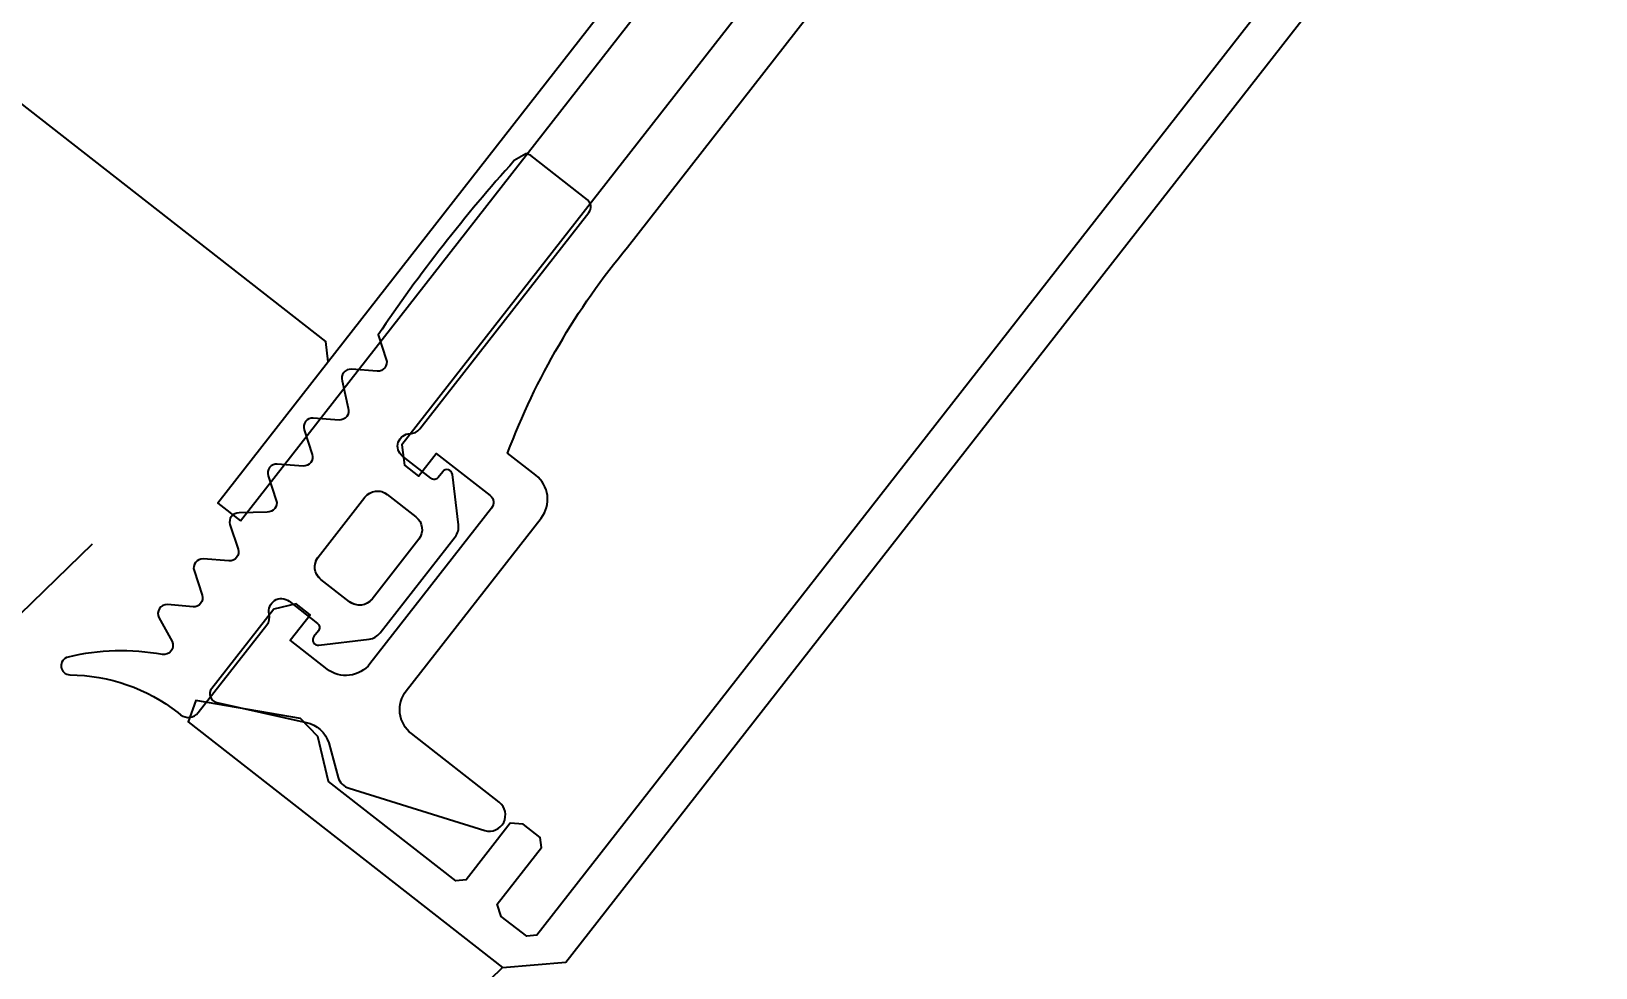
# Model space of a CAD drawing. Header units: millimetres. Extents: x -8689834 to 9419935, y 0 to 135940.
# Drawn here: x -54612.4 to -54559.3, y 109619.4 to 109651.1 of the extents above; entities that cross this region are included whole.
import ezdxf
from ezdxf import colors
from ezdxf.entities.mleader import LeaderData, LeaderLine
from ezdxf.math import Vec2, Vec3

# ---------------------------------------------------------------- set-up
doc = ezdxf.new("R2010")
doc.units = ezdxf.units.MM
doc.header["$MEASUREMENT"] = 0
doc.layers.get('0').update_dxf_attribs({"color": 250, "lineweight": 9})
doc.layers.add('АР_новое окно', color=155, linetype='Continuous')
for name, color, linetype, lineweight in [('АР_Окна', 4, 'Continuous', 0), ('АР_Отметки', 250, 'Continuous', 15), ('АР_Подоконники', 163, 'Continuous', 9), ('АР_Сущ Несущая стена', 216, 'Continuous', 30)]:
    doc.layers.add(name, color=color, linetype=linetype, lineweight=lineweight)
doc.layers.get('0').freeze()
doc.styles.add('ISOCPEUR', font='isocpeur.ttf', dxfattribs={"width": 0.7})

# ---------------------------------------------------------------- blocks, each defined once
blk = doc.blocks.new('_DotSmall')
at = {"color": 0, "linetype": 'ByBlock', "const_width": 0.5}
blk.add_lwpolyline([(-0.0625, 0, 1), (0.0625, 0, 1)], format="xyb", close=True, dxfattribs=at)
blk = doc.blocks.new('стойка витр.')
at = {"lineweight": 0, "ltscale": 100, "transparency": 33554687}
for points in [[(-69.8438361948356, -5.633594956780144), (-69.21493715024553, -5.916666730459838), (-30.90838462579995, 8.609511357899464), (-30.62531285212026, 9.238410402496811), (-31.1873041553481, 10.72042096611403)], [(-68.58632373265573, -58.46540642052423), (-90.15068845250062, -1.598661102303595), (-90.00917455367744, -1.284153596119722), (-88.98317839115043, -0.8950869223335758), (-88.55468153662514, -0.9934413902010419), (-87.69009137133253, -3.273426419786119), (-87.37564184903749, -3.414962306625966), (-86.69163474338711, -3.155580859434849), (-86.43607351230457, -2.797891934278596), (-87.30066367759719, -0.5179069046935183), (-87.1591497787449, -0.2033993985096458), (-82.02911098225741, 1.741955958394101), (-80.54324021661887, 1.262233232868311), (-79.70200834979187, 1.450846736610401), (-77.34320693471818, 4.170836259007046), (-77.83057009245385, 4.768357554989052), (-90.48468705118285, -0.0301937209587777), (-91.4479567084054, -1.960141251613095), (-69.79711318280897, -59.05493725829001)]]:
    blk.add_lwpolyline(points, dxfattribs=at)
at = {"color": 7, "lineweight": 0, "ltscale": 100, "transparency": 33554687}
blk.add_lwpolyline([(-74.06369480097783, 3.308391450875206, 0.5779496213016146), (-74.28822709678207, 3.786457927264564), (-75.21591578132939, 3.825837128097191, -0.615333828900983), (-75.41972296024323, 4.330405631961185, 0.1014034095220688), (-73.83454927545972, 7.11715754520992, 0.8870851218243345), (-74.38353605600423, 7.372048574252403, -0.1649969122064492), (-77.37516639285604, 4.905523520799761), (-77.48916274512885, 4.862295111939602, 0.4143043114941015), (-77.73690205768798, 4.311953389369592), (-76.39677740688785, 0.7779505007420084, 0.2286961432583318), (-76.12757003956358, 0.5227576163306367, -0.3190489133936659), (-75.8308042481076, 0.1276532846095506, -0.3190018552396916), (-76.10608007785049, -0.2827473570214352), (-77.2460725926212, -0.7150424396677408, -0.4143996870833266), (-77.48192731157178, -0.6088826129343943), (-77.5683841292921, -0.380889908366953, 0.6683385997492722), (-77.90615079682902, -0.370689789611788), (-78.61388821495348, -1.942959389103635, 0.1988829373258806), (-78.62659800215624, -2.362689632165711), (-77.15678812476108, -6.238681577618991, 0.1988829373551211), (-76.86896414318471, -6.544446800158767), (-75.29665854779887, -7.25210424636316, 0.6683385997492723), (-75.05058378231479, -7.020506375207333), (-75.13704060006421, -6.792513670639892, -0.4143996870833266), (-75.03088077326538, -6.556658951718418), (-73.89088825849467, -6.124363869072113, -0.7102015621310012), (-73.37286607688293, -6.741579856578028, 0.2286961432583318), (-73.40517316877958, -7.111109647914418), (-70.10181337440736, -15.82230158713355, 0.414362099440266), (-69.70872084749863, -15.99923473002855), (-67.42870682594366, -15.13463357074215, 0.1511707915363169), (-67.28675684856717, -15.02397433044825), (-67.28408048482379, -14.56993261339812, 0.03540799054371244), (-69.94453478069045, -7.554127657436766), (-70.80145552181057, -7.357523695485725, -0.527867958552825), (-70.9799117797229, -6.88692200143123), (-70.46881830951315, -6.171555145097955, 0.5278679585528249), (-70.64727456742548, -5.700953451043461), (-71.54744570542243, -5.39029515288712, -0.527867958552825), (-71.72590196330566, -4.91969345882535), (-71.21480849309592, -4.20432660249935, 0.5278679585528249), (-71.39326475097914, -3.733724908495788), (-72.25018549209926, -3.537120946544746, -0.527867958552825), (-72.4286417500116, -3.066519252482976), (-71.91757026780397, -2.351094412268139, 0.5278679585717272), (-72.0960265256872, -1.880492718206369), (-72.95294726680731, -1.683888756255328, -0.5278679585717273), (-73.13140352474875, -1.213287062200834), (-72.66353846338461, -0.3839238536165794, 0.5278679585528249), (-72.84199472126784, 0.08667784044519067), (-73.69893745039008, 0.2833397862850688, -0.5278679585717273), (-73.8773937083024, 0.753941480339563), (-73.36630023809266, 1.469308336665563, 0.5278679585717272), (-73.5447564960632, 1.939910030763713), (-74.40167723721243, 2.136513992714754, -0.5278679585528251), (-74.58013349509565, 2.607115686776524)], format="xyb", close=True, dxfattribs=at)
at = {"lineweight": 0, "ltscale": 100, "transparency": 33554687}
for points in [[(-59.28629948117305, -43.93455252060812), (-73.55412178576807, -6.30930235532287), (-74.18304982228437, -6.026241575636959), (-74.75303158370662, -6.242383619959583), (-74.40718232482322, -7.154412422125461), (-76.57319999407628, -7.975785172551696, -0.414362099391309), (-76.9662925209559, -7.798852029714908), (-79.34394296052051, -1.52882071842032, -0.4143260923197838), (-78.74236241533072, -0.1922330582674476), (-77.26035185172805, 0.3697582449676702), (-76.87127418394084, -0.6562669095073943), (-76.3012924225186, -0.4401248651847709), (-76.06142006575828, 0.3027815256646136), (-77.27188147796551, 3.494853341355338, 0.5512236456822476), (-77.7769173583074, 3.597680757055059), (-79.92338595120236, 1.349376512123854, -0.2673491356416615), (-80.91622193696094, 1.059369939495809), (-82.0875922003761, 1.397509788286698, 0.2496293600316565), (-82.58705019962508, 1.269536347390385), (-86.19986947378493, -1.925987660470128, 0.8270430078467679), (-85.63532520958688, -2.84412238272489), (-82.10129332900397, -1.503986737930973, -0.4143260923197836), (-80.76472567670862, -2.105611734441482), (-78.12768279598095, -9.059679143334506, 0.4143260923033303), (-76.7911151413573, -9.661304145942267), (-75.65109363460215, -9.228998069294903, -0.08279896819570452), (-71.78454054114991, -16.33338165576424), (-68.2828855071275, -25.56749207813118)], [(-33.2204523376422, -7.186144611914642), (-64.21182667926769, -18.93829823563283, 0.4143255057077639), (-64.53033920991584, -19.64587643784762), (-64.05480472955969, -20.89989428329136, 0.410627156480438), (-63.35370618529851, -21.2207818566676), (-62.72021259606117, -20.98055557451153, 0.4925517741577297), (-62.57218080674647, -20.68314875576471), (-62.75156135272118, -20.21010964907327, -0.4411110715409258), (-62.61002546586678, -19.89566012677096), (-60.83807044223067, -19.28752400128724, -0.2080566110632873), (-59.94503853938659, -19.40384657128016, -1.575399656426527e-05), (-56.87977393603069, -20.78551547546522, -0.4398191101055806), (-56.36006749374792, -22.15601788895583, -1.575399656426528e-05), (-57.73845635901671, -25.2227588602982, -0.2080566110632873), (-58.32981322327396, -25.9019745689875), (-60.05946139091975, -26.62167684709857, -0.4411110715409258), (-60.37391091321479, -26.48014096025872), (-60.5532914591895, -26.00710185356729, 0.4925517741577297), (-60.86130306290579, -25.88263065828505), (-61.49479665214312, -26.12285694043385, 0.410627156480438), (-61.80683951149695, -26.82793655114801), (-61.3313050311408, -28.08195439658448, 0.4143255057077639), (-60.62370682114852, -28.40042247599195), (-29.6323624739598, -16.64818975485105, 0.5239329190821609)]]:
    blk.add_lwpolyline(points, format="xyb", dxfattribs=at)
at = {"color": 7, "lineweight": 0, "ltscale": 100, "transparency": 33554687}
blk.add_lwpolyline([(-72.00534459005576, 0.06645459306309931), (-72.91737339223619, -0.2793946658493951)], dxfattribs=at)
blk.add_lwpolyline([(-72.91737339223619, -0.2793946658493951), (-54.81141330953687, -48.02608389785019), (-53.89938450735644, -47.68023463893769), (-72.00534459005576, 0.06645459306309931)], close=True)
at = {"color": 7}
blk.add_lwpolyline([(-75.33468511578394, -1.905527627641277), (-74.42175758568919, -4.312981685368868, -0.414213562373095), (-74.73607402053312, -5.011296826465696), (-75.88953189010499, -5.44869808882504, -0.414213562373095), (-76.58784703121637, -5.134381653973833), (-77.50077456128201, -2.726927596246242, -0.414213562373095), (-77.18645812643808, -2.028612455142138), (-76.03300025686622, -1.591211192782794, -0.414213562373095)], format="xyb", close=True, dxfattribs=at)
blk = doc.blocks.new('A$Cec9b444d')
at = {"layer": 'АР_новое окно', "ltscale": 150}
for p, q in [((2703.744876225356, -4861.345751793479), (4675.947384079773, -2952.754211210777)), ((2725.027436383237, -4868.581506570589), (4689.855844497545, -2967.126223206571))]:
    blk.add_line(p, q, dxfattribs=at)
for points in [[(4728.467826323153, -2918.102481419895), (4691.023819526006, -2966.027369566109), (4690.681516545874, -2966.069438851853), (4689.816850367908, -2965.393869904338), (4689.678772389992, -2964.976476052311), (4691.180032475608, -2963.055001086462), (4691.138012056283, -2962.712736285899), (4690.561559793209, -2962.262350624342), (4690.123199254556, -2962.229290858524), (4688.621939168942, -2964.150765824372), (4688.27963618879, -2964.192835110092), (4683.956256432592, -2960.814952192947), (4683.596021458546, -2959.295683754141), (4682.998558985835, -2958.674165692243), (4679.449713809913, -2958.067547991276), (4679.191489847987, -2958.794098011757), (4689.855844497539, -2967.126223206571), (4692.005553472181, -2966.949199965408), (4729.599720639505, -2918.832120342841)], [(4683.944755480758, -2946.571373265023), (4683.860714642019, -2945.886843663973), (4651.577572100108, -2920.663827908889), (4650.893042499054, -2920.747868747534), (4649.917210080514, -2921.99684457857)], [(4680.191547997254, -2951.375133979254), (4680.960167303431, -2951.975660921256)]]:
    blk.add_lwpolyline(points, dxfattribs=at)
blk.add_lwpolyline([(4711.220752594539, -2917.68461309341), (4686.446341556104, -2949.393582818257), (4686.530406827973, -2950.078131509123), (4687.010763352792, -2950.453436985657), (4687.611290294791, -2949.684817679542), (4689.43671838887, -2951.111035759648, -0.414362099391309), (4689.489248432777, -2951.538899834092), (4685.360735472821, -2956.823017073169, -0.4143260923197838), (4683.905931065186, -2957.001650388525), (4682.65695523418, -2956.025817969976), (4683.332543271469, -2955.161127358856), (4682.852186746639, -2954.78582188231), (4682.092571617049, -2954.965914936187), (4679.990746409791, -2957.656058074616, 0.5512236456822476), (4680.164685652438, -2958.141217695471), (4683.200109194328, -2958.810846935699, -0.2673491356416615), (4683.962877913187, -2959.509424768388), (4684.281106214441, -2960.686360450371, 0.2496293600316565), (4684.649505061178, -2961.047078878379), (4689.255183458181, -2962.479406807317, 0.8270430078467679), (4689.747536679639, -2961.520621169281), (4686.76920405957, -2959.19363176589, -0.4143260923197836), (4686.590619127568, -2957.738821418275), (4691.169536838972, -2951.878227482949, 0.4143260923033303), (4690.990951911073, -2950.423417130116), (4690.030189994941, -2949.672767997504, -0.08279896819570452), (4694.100130372139, -2942.682912183922), (4700.180346348732, -2934.900794416381)], format="xyb", dxfattribs=at)
blk.add_lwpolyline([(4680.960167303431, -2951.975660921256), (4712.399057398859, -2911.736770371222), (4711.630438092771, -2911.136243429143), (4680.191547997254, -2951.375133979254)], close=True, dxfattribs=at)
for points in [[(4678.486720162057, -2954.81613997065, 0.5779496213016146), (4678.19435943763, -2955.25601212774), (4678.64169971971, -2956.069672799591, -0.615333828900983), (4678.315931702253, -2956.505564919298, 0.1014034095220688), (4675.111130587655, -2956.595072757138, 0.8870851218243345), (4675.177833032868, -2957.196659580223, -0.1649969122064492), (4678.838073144653, -2958.475815644053), (4678.934144449669, -2958.550876739315, 0.4143043114941015), (4679.533181638336, -2958.477356502598), (4681.860151951852, -2955.499048315653, 0.2286961432583318), (4681.938774997151, -2955.136537030816, -0.3190489133936659), (4682.122743442546, -2954.677916295311, -0.3190018552396916), (4682.616398533234, -2954.700502142481), (4683.577136016101, -2955.4511321853, -0.4143996870833266), (4683.608653679524, -2955.70784991774), (4683.458531488991, -2955.899992527629, 0.6683385997492722), (4683.62494377159, -2956.194096788624), (4685.336316640745, -2955.984032871501, 0.1988829373258806), (4685.701807088295, -2955.777267912229), (4688.253960687751, -2952.510745810349, 0.1988829373551211), (4688.366173984091, -2952.106093871312), (4688.156023020983, -2950.394731688962, 0.6683385997492723), (4687.830398433756, -2950.304404548587), (4687.680276243154, -2950.496547158572, -0.4143996870833266), (4687.423558510646, -2950.528064821938), (4686.462821027771, -2949.777434779111, -0.7102015621310012), (4686.721988508467, -2949.014457208799, 0.2286961432583318), (4687.054715189362, -2948.850478641105), (4692.790614586497, -2941.509054457715, 0.414362099440266), (4692.73808454258, -2941.081190383259), (4690.816585143562, -2939.579911207805, 0.1511707915363169), (4690.648361369752, -2939.515911008813), (4690.258734472047, -2939.749046000449, 0.03540799054371244), (4685.639165566034, -2945.661669729645), (4685.915373447875, -2946.496340611143, -0.527867958552825), (4685.605504948593, -2946.89294381788), (4684.728808304348, -2946.826843376154, 0.5278679585528249), (4684.418939805065, -2947.223446582891), (4684.620048412021, -2948.154237635736, -0.527867958552825), (4684.31017991272, -2948.550840842452), (4683.433483268484, -2948.484740400738, 0.5278679585528249), (4683.123614769182, -2948.881343607452), (4683.399822651025, -2949.716014488949, -0.527867958552825), (4683.089954151742, -2950.112617695685), (4682.213219327921, -2950.046566120325, 0.5278679585717272), (4681.903350828621, -2950.443169327043), (4682.179558710462, -2951.277840208539, -0.5278679585717273), (4681.869690211199, -2951.674443415298), (4680.917932471643, -2951.704414278556, 0.5278679585528249), (4680.608063972342, -2952.10101748527), (4680.884233674598, -2952.935737233122, -0.5278679585717273), (4680.574365175316, -2953.332340439859), (4679.69766853108, -2953.266239998143, 0.5278679585717272), (4679.387800031827, -2953.662843204914), (4679.6640079136, -2954.497514086508, -0.5278679585528251), (4679.354139414387, -2954.894117293147)], [(4683.604022331676, -2953.199480747864), (4685.189214619325, -2951.170580275558, -0.414213562373095), (4685.949300660222, -2951.077263247012), (4686.921386174778, -2951.836759575913, -0.414213562373095), (4687.014703203346, -2952.596845616927), (4685.429510915686, -2954.625746089222, -0.414213562373095), (4684.669424874691, -2954.719063117832), (4683.697339360223, -2953.959566788855, -0.414213562373095)]]:
    blk.add_lwpolyline(points, format="xyb", close=True, dxfattribs=at)
at = {"layer": 'АР_новое окно', "ltscale": 150, "rotation": 121.2321087324807}
blk.add_blockref('стойка витр.', (4642.913148447942, -2889.770791658379), dxfattribs=at)

msp = doc.modelspace()

# ---------------------------------------------------------------- linework, layer by layer
at = {"layer": 'АР_Подоконники', "ltscale": 100}
msp.add_arc((-62167.24300156608, 115478.5601402703), 8924.05480828957, 271.1088337112354, 356.4039573747584, dxfattribs=at)
at = {"layer": 'АР_Сущ Несущая стена', "lineweight": 18, "ltscale": 100}
for centre, radius, start, end in [((-62198.51273850921, 115515.0715942177), 9162.045179755698, 273.4231994966867, 355.826841184526), ((-62199.59225600528, 115505.8737578681), 9805.264059527553, 273.2047159642141, 356.1549052783884)]:
    msp.add_arc(centre, radius, start, end, dxfattribs=at)

# ---------------------------------------------------------------- block references
at = {"layer": 'АР_Окна', "ltscale": 100}
msp.add_blockref('A$Cec9b444d', (-59286.24984706755, 112586.4970597865), dxfattribs=at)

# ---------------------------------------------------------------- leaders
at = {"layer": 'АР_Отметки'}
ml = msp.add_multileader_mtext('Standard', dxfattribs=at)
ml.set_content('0,000', color=256, style='ISOCPEUR')
ml.set_leader_properties(color=256, linetype='Continuous', lineweight=-1)
ml.set_arrow_properties(name='DOTSMALL')
ml.build(insert=Vec2(0, 0))
ml.multileader.update_dxf_attribs({"has_text_frame": 1, "text_left_attachment_type": 4, "text_right_attachment_type": 4, "dogleg_length": 100, "arrow_head_size": 180})
ctx = ml.context
ctx.base_point, ctx.char_height, ctx.arrow_head_size, ctx.landing_gap_size, ctx.plane_origin = Vec3(-187276.7997699445, 132110.0850587329), 250, 180, 50, Vec3(-190337.1672303383, 129966.6923522141)
ctx.left_attachment, ctx.right_attachment = 4, 4
notes = []
notes.append((ctx, [(0, (0, 0, 0), (0, 0), (1, 0), 1, [])]))
ctx.mtext.insert, ctx.mtext.width, ctx.mtext.line_spacing_style, ctx.mtext.flow_direction = Vec3(-187226.7997699445, 132443.4183920662), 852.6970314602484, 2, 5
ml = msp.add_multileader_mtext('Standard', dxfattribs=at)
ml.set_content('-1,200', color=256, style='ISOCPEUR')
ml.set_leader_properties(color=256, linetype='Continuous', lineweight=-1)
ml.set_arrow_properties(name='DOTSMALL')
ml.build(insert=Vec2(0, 0))
ml.multileader.update_dxf_attribs({"has_text_frame": 1, "text_left_attachment_type": 4, "text_right_attachment_type": 4, "dogleg_length": 100, "arrow_head_size": 180})
ctx = ml.context
ctx.base_point, ctx.char_height, ctx.arrow_head_size, ctx.landing_gap_size, ctx.plane_origin = Vec3(-177720.7590341442, 129646.8906015264), 250, 180, 50, Vec3(-177813.3264161965, 129547.8815566983)
ctx.left_attachment, ctx.right_attachment = 4, 4
notes.append((ctx, [(0, (0, 0, 0), (0, 0), (1, 0), 1, [])]))
ctx.mtext.insert, ctx.mtext.width, ctx.mtext.line_spacing_style, ctx.mtext.flow_direction = Vec3(-177670.7590341442, 129980.2239348597), 852.6970314602484, 2, 5
ml = msp.add_multileader_mtext('Standard', dxfattribs=at)
ml.set_content('0,000', color=256, style='ISOCPEUR')
ml.set_leader_properties(color=256, linetype='Continuous', lineweight=-1)
ml.set_arrow_properties(name='DOTSMALL')
ml.build(insert=Vec2(0, 0))
ml.multileader.update_dxf_attribs({"has_text_frame": 1, "text_left_attachment_type": 4, "text_right_attachment_type": 4, "dogleg_length": 100, "arrow_head_size": 180})
ctx = ml.context
ctx.base_point, ctx.char_height, ctx.arrow_head_size, ctx.landing_gap_size, ctx.plane_origin = Vec3(-185687.6166469539, 129607.0397730947), 250, 180, 50, Vec3(-188747.9841073476, 127463.6470665759)
ctx.left_attachment, ctx.right_attachment = 4, 4
notes.append((ctx, [(0, (0, 0, 0), (0, 0), (1, 0), 1, [])]))
ctx.mtext.insert, ctx.mtext.width, ctx.mtext.line_spacing_style, ctx.mtext.flow_direction = Vec3(-185637.6166469539, 129940.373106428), 852.6970314602484, 2, 5
ml = msp.add_multileader_mtext('Standard', dxfattribs=at)
ml.set_content('Л.4', color=256, style='ISOCPEUR')
ml.set_leader_properties(color=256, linetype='Continuous', lineweight=-1)
ml.set_arrow_properties(name='DOTSMALL')
ml.build(insert=Vec2(0, 0))
ml.multileader.update_dxf_attribs({"has_text_frame": 1, "text_left_attachment_type": 4, "text_right_attachment_type": 4, "dogleg_length": 100, "arrow_head_size": 180})
ctx = ml.context
ctx.base_point, ctx.char_height, ctx.arrow_head_size, ctx.landing_gap_size, ctx.plane_origin = Vec3(-184816.2837050096, 129601.5848165639), 250, 180, 50, Vec3(-159580.3663713892, 117978.4653365304)
ctx.left_attachment, ctx.right_attachment = 4, 4
notes.append((ctx, [(0, (0, 0, 0), (0, 0), (1, 0), 1, [])]))
ctx.mtext.insert, ctx.mtext.width, ctx.mtext.line_spacing_style, ctx.mtext.flow_direction = Vec3(-184766.2837050096, 129934.9181498972), 852.6970314602484, 2, 5
ml = msp.add_multileader_mtext('Standard', dxfattribs=at)
ml.set_content('-1,140', color=256, style='ISOCPEUR')
ml.set_leader_properties(color=256, linetype='Continuous', lineweight=-1)
ml.set_arrow_properties(name='DOTSMALL')
ml.build(insert=Vec2(0, 0))
ml.multileader.update_dxf_attribs({"has_text_frame": 1, "text_left_attachment_type": 4, "text_right_attachment_type": 4, "dogleg_length": 100, "arrow_head_size": 180})
ctx = ml.context
ctx.base_point, ctx.char_height, ctx.arrow_head_size, ctx.landing_gap_size, ctx.plane_origin = Vec3(-180313.7221072279, 128673.3217394912, 1.149675994230903e-08), 250, 180, 50, Vec3(-180395.1155570771, 128959.4633156335, 1.149675994230903e-08)
ctx.left_attachment, ctx.right_attachment = 4, 4
notes.append((ctx, [(0, (0, 0, 0), (0, 0), (1, 0), 1, [])]))
ctx.mtext.insert, ctx.mtext.width, ctx.mtext.line_spacing_style, ctx.mtext.flow_direction = Vec3(-180263.7221072279, 129006.6550728246, 1.149675994230903e-08), 852.6970314602484, 2, 5
ml = msp.add_multileader_mtext('Standard', dxfattribs=at)
ml.set_content('0,000', color=256, style='ISOCPEUR')
ml.set_leader_properties(color=256, linetype='Continuous', lineweight=-1)
ml.set_arrow_properties(name='DOTSMALL')
ml.build(insert=Vec2(0, 0))
ml.multileader.update_dxf_attribs({"has_text_frame": 1, "text_left_attachment_type": 4, "text_right_attachment_type": 4, "dogleg_length": 100, "arrow_head_size": 180})
ctx = ml.context
ctx.base_point, ctx.char_height, ctx.arrow_head_size, ctx.landing_gap_size, ctx.plane_origin = Vec3(-187382.8031773707, 126393.4441659665), 250, 180, 50, Vec3(-190443.1706377645, 124250.0514594477)
ctx.left_attachment, ctx.right_attachment = 4, 4
notes.append((ctx, [(0, (0, 0, 0), (0, 0), (1, 0), 1, [])]))
ctx.mtext.insert, ctx.mtext.width, ctx.mtext.line_spacing_style, ctx.mtext.flow_direction = Vec3(-187332.8031773707, 126726.7774992998), 852.6970314602484, 2, 5
ml = msp.add_multileader_mtext('Standard', dxfattribs=at)
ml.set_content('Л.5', color=256, style='ISOCPEUR')
ml.set_leader_properties(color=256, linetype='Continuous', lineweight=-1)
ml.set_arrow_properties(name='DOTSMALL')
ml.build(insert=Vec2(0, 0))
ml.multileader.update_dxf_attribs({"has_text_frame": 1, "text_left_attachment_type": 4, "text_right_attachment_type": 4, "dogleg_length": 100, "arrow_head_size": 180})
ctx = ml.context
ctx.base_point, ctx.char_height, ctx.arrow_head_size, ctx.landing_gap_size, ctx.plane_origin = Vec3(-156726.1907757707, 125681.9478096366), 250, 180, 50, Vec3(-131490.2734421503, 114058.8283296031)
ctx.left_attachment, ctx.right_attachment = 4, 4
notes.append((ctx, [(0, (0, 0, 0), (0, 0), (1, 0), 1, [])]))
ctx.mtext.insert, ctx.mtext.width, ctx.mtext.line_spacing_style, ctx.mtext.flow_direction = Vec3(-156676.1907757707, 126015.2811429699), 852.6970314602484, 2, 5
ml = msp.add_multileader_mtext('Standard', dxfattribs=at)
ml.set_content('0,000', color=256, style='ISOCPEUR')
ml.set_leader_properties(color=256, linetype='Continuous', lineweight=-1)
ml.set_arrow_properties(name='DOTSMALL')
ml.build(insert=Vec2(0, 0))
ml.multileader.update_dxf_attribs({"has_text_frame": 1, "text_left_attachment_type": 4, "text_right_attachment_type": 4, "dogleg_length": 100, "arrow_head_size": 180})
ctx = ml.context
ctx.base_point, ctx.char_height, ctx.arrow_head_size, ctx.landing_gap_size, ctx.plane_origin = Vec3(-204826.2687846024, 122318.214327126), 250, 180, 50, Vec3(-207886.6362449962, 120174.8216206072)
ctx.left_attachment, ctx.right_attachment = 4, 4
notes.append((ctx, [(0, (0, 0, 0), (0, 0), (1, 0), 1, [])]))
ctx.mtext.insert, ctx.mtext.width, ctx.mtext.line_spacing_style, ctx.mtext.flow_direction = Vec3(-204776.2687846024, 122651.5476604594), 852.6970314602484, 2, 5
ml = msp.add_multileader_mtext('Standard', dxfattribs=at)
ml.set_content('{\\W0.8;-2,730}', color=256, style='ISOCPEUR')
ml.set_leader_properties(color=256, linetype='Continuous', lineweight=-1)
ml.set_arrow_properties(name='DOTSMALL')
ml.build(insert=Vec2(0, 0))
ml.multileader.update_dxf_attribs({"has_text_frame": 1, "text_left_attachment_type": 4, "text_right_attachment_type": 4, "dogleg_length": 100, "arrow_head_size": 180})
ctx = ml.context
ctx.base_point, ctx.char_height, ctx.arrow_head_size, ctx.landing_gap_size, ctx.plane_origin = Vec3(-314791.3210058988, 121809.0184862664, 2.299351988461806e-08), 250, 180, 50, Vec3(-319449.8299409288, 117956.7109726352, 2.299351988461806e-08)
ctx.left_attachment, ctx.right_attachment = 4, 4
notes.append((ctx, [(0, (0, 0, 0), (0, 0), (1, 0), 1, [])]))
ctx.mtext.insert, ctx.mtext.width, ctx.mtext.defined_height, ctx.mtext.line_spacing_style, ctx.mtext.flow_direction = Vec3(-314741.3210058988, 122142.3518195997, 2.299351988461806e-08), 769.9889591111103, 343.8884462512117, 2, 5
ml = msp.add_multileader_mtext('Standard', dxfattribs=at)
ml.set_content('{\\W0.8;-2,430}', color=256, style='ISOCPEUR')
ml.set_leader_properties(color=256, linetype='Continuous', lineweight=-1)
ml.set_arrow_properties(name='DOTSMALL')
ml.build(insert=Vec2(0, 0))
ml.multileader.update_dxf_attribs({"has_text_frame": 1, "text_left_attachment_type": 4, "text_right_attachment_type": 4, "dogleg_length": 100, "arrow_head_size": 180})
ctx = ml.context
ctx.base_point, ctx.char_height, ctx.arrow_head_size, ctx.landing_gap_size, ctx.plane_origin = Vec3(-301002.2465167325, 120038.5846084391), 250, 180, 50, Vec3(-299949.5531320914, 118383.4112137306)
ctx.left_attachment, ctx.right_attachment = 4, 4
notes.append((ctx, [(0, (0, 0, 0), (0, 0), (1, 0), 1, [])]))
ctx.mtext.insert, ctx.mtext.width, ctx.mtext.line_spacing_style, ctx.mtext.flow_direction = Vec3(-300952.2465167325, 120371.9179417724), 852.6970314602484, 2, 5
ml = msp.add_multileader_mtext('Standard', dxfattribs=at)
ml.set_content('0,000', color=256, style='ISOCPEUR')
ml.set_leader_properties(color=256, linetype='Continuous', lineweight=-1)
ml.set_arrow_properties(name='DOTSMALL')
ml.build(insert=Vec2(0, 0))
ml.multileader.update_dxf_attribs({"has_text_frame": 1, "text_left_attachment_type": 4, "text_right_attachment_type": 4, "dogleg_length": 100, "arrow_head_size": 180})
ctx = ml.context
ctx.base_point, ctx.char_height, ctx.arrow_head_size, ctx.landing_gap_size, ctx.plane_origin = Vec3(-153675.4760438586, 119954.6257698009), 250, 180, 50, Vec3(-156735.8435042523, 117811.2330632821)
ctx.left_attachment, ctx.right_attachment = 4, 4
notes.append((ctx, [(0, (0, 0, 0), (0, 0), (1, 0), 1, [])]))
ctx.mtext.insert, ctx.mtext.width, ctx.mtext.line_spacing_style, ctx.mtext.flow_direction = Vec3(-153625.4760438586, 120287.9591031342), 852.6970314602484, 2, 5
ml = msp.add_multileader_mtext('Standard', dxfattribs=at)
ml.set_content('0,000', color=256, style='ISOCPEUR')
ml.set_leader_properties(color=256, linetype='Continuous', lineweight=-1)
ml.set_arrow_properties(name='DOTSMALL')
ml.build(insert=Vec2(0, 0))
ml.multileader.update_dxf_attribs({"has_text_frame": 1, "text_left_attachment_type": 4, "text_right_attachment_type": 4, "dogleg_length": 100, "arrow_head_size": 180})
ctx = ml.context
ctx.base_point, ctx.char_height, ctx.arrow_head_size, ctx.landing_gap_size, ctx.plane_origin = Vec3(-156471.468784323, 119797.6348483452), 250, 180, 50, Vec3(-159531.8362447167, 117654.2421418264)
ctx.left_attachment, ctx.right_attachment = 4, 4
notes.append((ctx, [(0, (0, 0, 0), (0, 0), (1, 0), 1, [])]))
ctx.mtext.insert, ctx.mtext.width, ctx.mtext.line_spacing_style, ctx.mtext.flow_direction = Vec3(-156421.468784323, 120130.9681816786), 852.6970314602484, 2, 5
ml = msp.add_multileader_mtext('Standard', dxfattribs=at)
ml.set_content('{\\W0.8;-2,430}', color=256, style='ISOCPEUR')
ml.set_leader_properties(color=256, linetype='Continuous', lineweight=-1)
ml.set_arrow_properties(name='DOTSMALL')
ml.build(insert=Vec2(0, 0))
ml.multileader.update_dxf_attribs({"has_text_frame": 1, "text_left_attachment_type": 4, "text_right_attachment_type": 4, "dogleg_length": 100, "arrow_head_size": 180})
ctx = ml.context
ctx.base_point, ctx.char_height, ctx.arrow_head_size, ctx.landing_gap_size, ctx.plane_origin = Vec3(-336711.8860226227, 117132.6558246998), 250, 180, 50, Vec3(-335659.1926379816, 115477.4824299914)
ctx.left_attachment, ctx.right_attachment = 4, 4
notes.append((ctx, [(0, (0, 0, 0), (0, 0), (1, 0), 1, [])]))
ctx.mtext.insert, ctx.mtext.width, ctx.mtext.line_spacing_style, ctx.mtext.flow_direction = Vec3(-336661.8860226227, 117465.9891580332), 852.6970314602484, 2, 5
ml = msp.add_multileader_mtext('Standard', dxfattribs=at)
ml.set_content('{\\W0.8;-2,480}', color=256, style='ISOCPEUR')
ml.set_leader_properties(color=256, linetype='Continuous', lineweight=-1)
ml.set_arrow_properties(name='DOTSMALL')
ml.build(insert=Vec2(0, 0))
ml.multileader.update_dxf_attribs({"has_text_frame": 1, "text_left_attachment_type": 4, "text_right_attachment_type": 4, "dogleg_length": 100, "arrow_head_size": 180})
ctx = ml.context
ctx.base_point, ctx.char_height, ctx.arrow_head_size, ctx.landing_gap_size, ctx.plane_origin = Vec3(-302468.0581811396, 114434.5752220221), 250, 180, 50, Vec3(-301415.3647964986, 112779.4018273137)
ctx.left_attachment, ctx.right_attachment = 4, 4
notes.append((ctx, [(0, (0, 0, 0), (0, 0), (1, 0), 1, [])]))
ctx.mtext.insert, ctx.mtext.width, ctx.mtext.line_spacing_style, ctx.mtext.flow_direction = Vec3(-302418.0581811396, 114767.9085553555), 852.6970314602484, 2, 5
ml = msp.add_multileader_mtext('Standard', dxfattribs=at)
ml.set_content('0,000', color=256, style='ISOCPEUR')
ml.set_leader_properties(color=256, linetype='Continuous', lineweight=-1)
ml.set_arrow_properties(name='DOTSMALL')
ml.build(insert=Vec2(0, 0))
ml.multileader.update_dxf_attribs({"has_text_frame": 1, "text_left_attachment_type": 4, "text_right_attachment_type": 4, "dogleg_length": 100, "arrow_head_size": 180})
ctx = ml.context
ctx.base_point, ctx.char_height, ctx.arrow_head_size, ctx.landing_gap_size, ctx.plane_origin = Vec3(-195514.5538136112, 113911.1868237481), 250, 180, 50, Vec3(-198574.9212740049, 111767.7941172293)
ctx.left_attachment, ctx.right_attachment = 4, 4
notes.append((ctx, [(0, (0, 0, 0), (0, 0), (1, 0), 1, [])]))
ctx.mtext.insert, ctx.mtext.width, ctx.mtext.line_spacing_style, ctx.mtext.flow_direction = Vec3(-195464.5538136112, 114244.5201570814), 852.6970314602484, 2, 5
for ctx, leaders in notes:
    for number, flags, end, landing, length, lines in leaders:
        leader = LeaderData()
        leader.index, (leader.has_last_leader_line, leader.has_dogleg_vector, leader.attachment_direction) = number, flags
        leader.last_leader_point, leader.dogleg_vector, leader.dogleg_length = Vec3(end), Vec3(landing), length
        for number, points, colour, breaks in lines:
            line = LeaderLine()
            line.index, line.vertices, line.color, line.breaks = number, Vec3.list(points), colors.encode_raw_color(colour), breaks
            leader.lines.append(line)
        ctx.leaders.append(leader)

doc.saveas('drawing.dxf')
